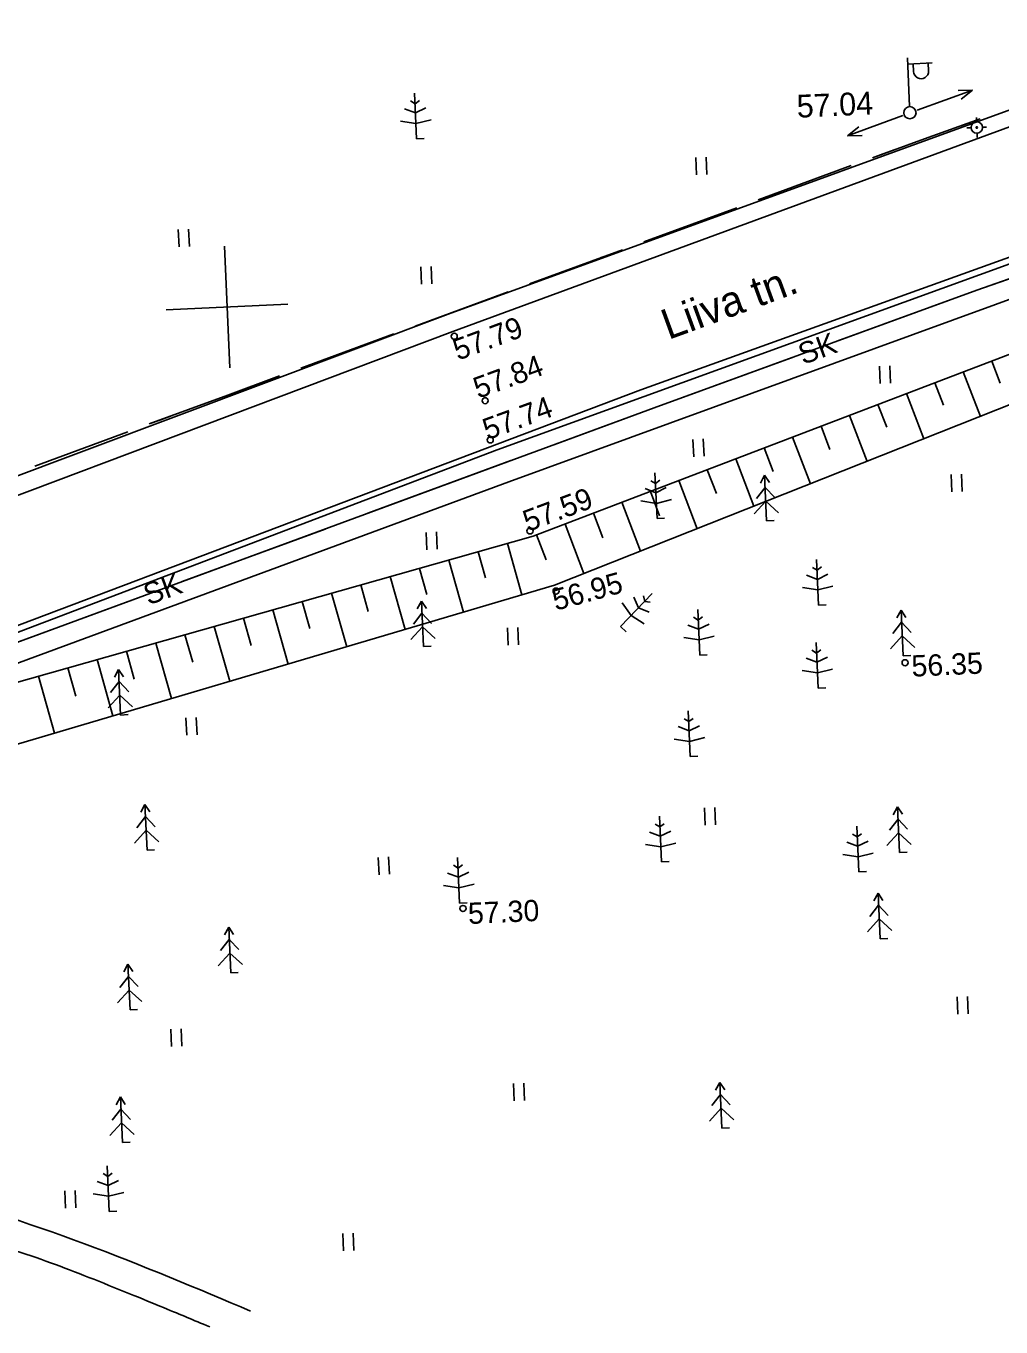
# Model space of a CAD drawing. Extents: x 641201 to 641534, y 6454747 to 6455194.
# Drawn here: x 641322.88 to 641354.89, y 6455074.86 to 6455117.57 of the extents above; entities that cross this region are included whole.
import ezdxf

# ---------------------------------------------------------------- set-up
doc = ezdxf.new("R2010")
doc.units = 0
for name, color, linetype in [('ALUSVORK', 7, 'Continuous'), ('ASFBET', 7, 'Continuous'), ('Default', 7, 'Continuous'), ('HALJASTUS', 7, 'Continuous'), ('KANAL', 7, 'Continuous'), ('KORGUSED', 7, 'Continuous'), ('KPKAABEL', 7, 'Continuous'), ('MAPGRID', 7, 'Continuous'), ('PINNAD', 7, 'Continuous'), ('POSTID', 7, 'Continuous'), ('PUUD', 7, 'Continuous'), ('VALLID', 7, 'Continuous'), ('VESI', 7, 'Continuous'), ('ZZYYTRASSID', 7, 'Continuous')]:
    doc.layers.add(name, color=color, linetype=linetype)

# ---------------------------------------------------------------- blocks, each defined once
blk = doc.blocks.new('LAT11')
at = {"layer": 'Default'}
for p, q in [((0, 25), (0, 225)), ((0, 200), (100, 200)), ((22.7, 167.9), (22.7, 200)), ((83.9, 167.9), (83.9, 200))]:
    blk.add_line(p, q, dxfattribs=at)
blk.add_circle((0, 0), 25, dxfattribs=at)
blk.add_arc((53.3, 167.9), 30.6, 180, 0, dxfattribs=at)
blk = doc.blocks.new('NOOLM')
at = {"layer": 'Default'}
for p, q in [((25, 0), (218.4, 0)), ((218.4, 0), (173.3, 15)), ((218.4, 0), (173.3, -14.8))]:
    blk.add_line(p, q, dxfattribs=at)
blk = doc.blocks.new('PM')
at = {"layer": 'Default'}
for p, q in [((0, 300), (0, 0)), ((0, 170), (-70, 200)), ((0, 230), (-30, 250)), ((30, 250), (0, 230)), ((70, 200), (0, 170)), ((-100, 120), (0, 100)), ((0, 100), (100, 120)), ((0, 0), (50, 0))]:
    blk.add_line(p, q, dxfattribs=at)
blk = doc.blocks.new('PK')
at = {"layer": 'Default'}
for p, q in [((0, 300), (-30, 250)), ((30, 250), (0, 300)), ((0, 300), (0, 0)), ((0, 220), (-60, 150)), ((60, 150), (0, 220)), ((0, 130), (-80, 50)), ((80, 50), (0, 130)), ((0, 0), (50, 0))]:
    blk.add_line(p, q, dxfattribs=at)
blk = doc.blocks.new('SPUNKT')
at = {"layer": 'Default'}
for p, q in [((-37.5, 0), (-65, 0)), ((0, 37.5), (0, 65)), ((37.5, 0), (65, 0)), ((0, -37.5), (0, -65))]:
    blk.add_line(p, q, dxfattribs=at)
for radius in [37.5, 5]:
    blk.add_circle((0, 0), radius, dxfattribs=at)
blk = doc.blocks.new('HEIN')
at = {"layer": 'Default'}
for p, q in [((-23.4, 38), (-23.4, -38.1)), ((22.1, 38), (22.1, -38.1))]:
    blk.add_line(p, q, dxfattribs=at)
blk = doc.blocks.new('CROSS01')
at = {"layer": 'Default'}
for p, q in [((0, 400), (0, -400)), ((-400, 0), (400, 0))]:
    blk.add_line(p, q, dxfattribs=at)
blk = doc.blocks.new('_U65')
at = {"layer": 'KANAL'}
for p, q in [((7237.3, 2313.5), (7701.5, 2453.4)), ((6771, 2166.8), (7237.3, 2313.5)), ((6161.7, 1975.1), (6628, 2121.8)), ((5826.7, 1868.5), (6161.7, 1975.1)), ((5207.3, 1671.5), (5683.8, 1823.1)), ((4587.9, 1474.4), (5064.4, 1626)), ((3968.5, 1277.3), (4445, 1428.9))]:
    blk.add_line(p, q, dxfattribs=at)
at = {"layer": 'ZZYYTRASSID'}
blk.add_lwpolyline([(0, 0), (3.2, 102.8), (2251.8, 731.1), (6161.7, 1975.1), (7237.3, 2313.5), (11421.1, 3574.6), (15570.3, 4813.9), (20624, 6390)], dxfattribs=at)
at = {"layer": 'KANAL'}
for rotation, p in [(17.4635, (6656.6, 2094.1)), (17.6498, (4473.7, 1401.3))]:
    blk.add_text('SK', height=70, rotation=rotation, dxfattribs=at).set_placement(p)

msp = doc.modelspace()

# ---------------------------------------------------------------- linework, layer by layer
at = {"layer": 'ASFBET'}
for points in [[(641336.741, 6455108.111), (641362.559, 6455117.498), (641383.949, 6455125.245), (641414.112, 6455136.243), (641434.409, 6455143.608), (641460.547, 6455153.966), (641483.353, 6455161.805)], [(641484.177, 6455160.649), (641461.419, 6455152.193), (641434.636, 6455142.701), (641414.525, 6455135.465), (641384.251, 6455124.639), (641362.606, 6455116.991), (641336.888, 6455107.541), (641313.23, 6455098.632), (641303.722, 6455095.496)], [(641314.85, 6455094.718), (641338.351, 6455103.651), (641363.832, 6455112.899), (641385.695, 6455120.579), (641416.295, 6455131.35), (641436.119, 6455138.627), (641463.073, 6455148.503), (641485.902, 6455156.213)], [(641486.192, 6455155.216), (641463.479, 6455147.538), (641436.434, 6455137.721), (641416.517, 6455130.787), (641386.078, 6455119.447), (641363.992, 6455111.809), (641338.734, 6455102.602), (641315.332, 6455093.972), (641305.228, 6455089.904)], [(641336.741, 6455108.111), (641313.004, 6455099.202), (641303.615, 6455095.95)]]:
    msp.add_lwpolyline(points, dxfattribs=at)
at = {"layer": 'KORGUSED'}
for centre in [(641336.941, 6455107.385), (641337.955, 6455105.267), (641338.12, 6455103.979), (641339.427, 6455100.992), (641340.285, 6455099.017), (641351.743, 6455096.664), (641337.226, 6455088.596)]:
    msp.add_circle(centre, 0.1, dxfattribs=at)
at = {"layer": 'KPKAABEL'}
for p, q in [((641352.376, 6455113.87), (641354.208, 6455114.518)), ((641353.854, 6455114.393), (641353.501, 6455114.268)), ((641354.208, 6455114.518), (641353.854, 6455114.393)), ((641350.674, 6455113.244), (641352.376, 6455113.87)), ((641350.674, 6455113.244), (641351.026, 6455113.373)), ((641351.026, 6455113.373), (641351.378, 6455113.503)), ((641346.921, 6455111.863), (641349.971, 6455112.985)), ((641343.167, 6455110.482), (641346.217, 6455111.604)), ((641339.414, 6455109.1), (641342.463, 6455110.223)), ((641342.463, 6455110.223), (641342.111, 6455110.093)), ((641342.111, 6455110.093), (641341.76, 6455109.964)), ((641339.765, 6455109.23), (641340.117, 6455109.359)), ((641335.66, 6455107.719), (641338.71, 6455108.842)), ((641339.414, 6455109.1), (641339.765, 6455109.23)), ((641331.906, 6455106.338), (641334.956, 6455107.46)), ((641329.501, 6455105.453), (641331.203, 6455106.079)), ((641330.851, 6455105.95), (641330.499, 6455105.82)), ((641331.203, 6455106.079), (641330.851, 6455105.95)), ((641326.922, 6455104.504), (641329.501, 6455105.453)), ((641326.922, 6455104.504), (641327.274, 6455104.633)), ((641327.274, 6455104.633), (641327.626, 6455104.763)), ((641323.168, 6455103.123), (641326.218, 6455104.245))]:
    msp.add_line(p, q, dxfattribs=at)
at = {"layer": 'PINNAD'}
for points in [[(641330.255, 6455075.375), (641326.797, 6455076.844), (641319.092, 6455080.064), (641310.743, 6455080.677), (641306.152, 6455081.013)], [(641328.918, 6455074.855), (641328.323, 6455075.107), (641327.728, 6455075.356), (641324.845, 6455076.538), (641322.556, 6455077.4), (641319.075, 6455078.367), (641317.902, 6455078.632), (641315.519, 6455079.071), (641314.311, 6455079.247), (641311.274, 6455079.612), (641309.429, 6455079.765), (641307.571, 6455079.905)]]:
    msp.add_open_spline(points, degree=3, dxfattribs=at)
at = {"layer": 'VALLID'}
for p, q in [((641354.587, 6455106.57), (641354.864, 6455105.845)), ((641352.719, 6455105.857), (641353.001, 6455105.119)), ((641353.653, 6455106.213), (641354.212, 6455104.751)), ((641351.785, 6455105.5), (641352.353, 6455104.014)), ((641350.851, 6455105.143), (641351.137, 6455104.394)), ((641349.917, 6455104.786), (641350.494, 6455103.276)), ((641348.983, 6455104.429), (641349.273, 6455103.669)), ((641347.115, 6455103.716), (641347.41, 6455102.943)), ((641348.049, 6455104.073), (641348.634, 6455102.539)), ((641346.18, 6455103.359), (641346.775, 6455101.802)), ((641345.246, 6455103.002), (641345.546, 6455102.218)), ((641344.312, 6455102.646), (641344.916, 6455101.064)), ((641343.378, 6455102.289), (641343.682, 6455101.492)), ((641341.51, 6455101.575), (641341.819, 6455100.767)), ((641342.444, 6455101.932), (641343.057, 6455100.327)), ((641340.576, 6455101.218), (641341.198, 6455099.59)), ((641339.642, 6455100.862), (641339.955, 6455100.041)), ((641337.721, 6455100.307), (641337.962, 6455099.457)), ((641338.683, 6455100.58), (641339.161, 6455098.89)), ((641336.759, 6455100.035), (641337.243, 6455098.323)), ((641334.835, 6455099.491), (641335.325, 6455097.756)), ((641335.797, 6455099.763), (641336.041, 6455098.901)), ((641333.872, 6455099.218), (641334.119, 6455098.345)), ((641331.948, 6455098.674), (641332.198, 6455097.79)), ((641332.91, 6455098.946), (641333.408, 6455097.189)), ((641330.986, 6455098.402), (641331.49, 6455096.622)), ((641329.062, 6455097.857), (641329.572, 6455096.055)), ((641330.024, 6455098.129), (641330.277, 6455097.234)), ((641327.138, 6455097.312), (641327.654, 6455095.488)), ((641328.1, 6455097.585), (641328.356, 6455096.678)), ((641326.175, 6455097.04), (641326.435, 6455096.122)), ((641324.251, 6455096.496), (641324.514, 6455095.566)), ((641325.213, 6455096.768), (641325.736, 6455094.921)), ((641323.289, 6455096.223), (641323.818, 6455094.354))]:
    msp.add_line(p, q, dxfattribs=at)
for points in [[(641315.332, 6455093.972), (641339.534, 6455100.821), (641364.384, 6455110.312), (641378.899, 6455115.435)], [(641318.413, 6455092.755), (641340.231, 6455099.206), (641364.878, 6455108.981), (641378.297, 6455113.82)]]:
    msp.add_lwpolyline(points, dxfattribs=at)
at = {"layer": 'VESI'}
msp.add_lwpolyline([(641279.883, 6455081.945), (641279.609, 6455085.193), (641308.401, 6455092.817), (641322.261, 6455097.751), (641343.071, 6455105.622), (641372.469, 6455116.21), (641399.036, 6455125.432), (641425.815, 6455134.991), (641448.261, 6455143.232), (641484.575, 6455155.977), (641498.077, 6455161.507)], dxfattribs=at)

# ---------------------------------------------------------------- block references
at = {"layer": 'ALUSVORK', "xscale": 0.004999499296628424, "yscale": 0.004999499296628424, "rotation": 2.564044299897446}
msp.add_blockref('SPUNKT', (641354.095, 6455114.237), dxfattribs=at)
at = {"layer": 'HALJASTUS', "xscale": 0.0074992489449426354, "yscale": 0.007499248944942637, "rotation": 2.5640442998974464}
for p in [(641345.056, 6455112.971), (641328.067, 6455110.609), (641336.031, 6455109.385), (641351.089, 6455106.124), (641344.963, 6455103.72), (641353.44, 6455102.568), (641336.202, 6455100.666), (641338.875, 6455097.53), (641328.319, 6455094.578), (641345.342, 6455091.622), (641334.632, 6455089.998), (641353.636, 6455085.414), (641327.823, 6455084.354), (641339.068, 6455082.569), (641324.339, 6455079.049), (641333.467, 6455077.646)]:
    msp.add_blockref('HEIN', p, dxfattribs=at)
at = {"layer": 'KANAL', "xscale": 0.009998998593256848, "yscale": 0.009998998593256848, "rotation": 2.564044299897446}
msp.add_blockref('_U65', (641282.837, 6455082.546), dxfattribs=at)
at = {"layer": 'MAPGRID', "xscale": 0.004999499296628424, "yscale": 0.004999499296628424, "rotation": 2.564044299897446}
msp.add_blockref('CROSS01', (641329.483, 6455108.344), dxfattribs=at)
at = {"layer": 'POSTID'}
for name, xscale, yscale, rotation in [('LAT11', 0.007999198874605479, 0.00799919887460548, 2.564044299897446), ('NOOLM', 0.009998998593256848, 0.009998998593256848, 19.7629745648954), ('NOOLM', 0.00999899859325685, 0.00999899859325685, -159.62028800320587)]:
    msp.add_blockref(name, (641351.9, 6455114.723), dxfattribs=dict(at, xscale=xscale, yscale=yscale, rotation=rotation))
at = {"layer": 'PUUD', "xscale": 0.004999499296628424, "yscale": 0.004999499296628424}
for name, p, rotation in [('PM', (641335.706, 6455113.869), 2.564044299897446), ('PM', (641343.597, 6455101.398), 2.564044299897446), ('PK', (641347.196, 6455101.323), 2.564044299897446), ('PM', (641348.902, 6455098.553), 2.564044299897446), ('PM', (641342.4, 6455097.85), -43.80413382488563), ('PK', (641335.93, 6455097.192), 2.564044299897446), ('PM', (641344.999, 6455096.917), 2.564044299897446), ('PK', (641351.677, 6455096.893), 2.564044299897446), ('PM', (641348.885, 6455095.832), 2.564044299897446), ('PK', (641325.987, 6455094.948), 2.564044299897446), ('PM', (641344.689, 6455093.583), 2.564044299897446), ('PK', (641326.854, 6455090.513), 2.564044299897446), ('PK', (641351.558, 6455090.434), 2.564044299897446), ('PM', (641343.743, 6455090.123), 2.564044299897446), ('PM', (641350.22, 6455089.795), 2.564044299897446), ('PM', (641337.116, 6455088.772), 2.564044299897446), ('PK', (641350.92, 6455087.602), 2.564044299897446), ('PK', (641329.601, 6455086.484), 2.564044299897446), ('PK', (641326.295, 6455085.269), 2.564044299897446), ('PK', (641345.728, 6455081.386), 2.564044299897446), ('PK', (641326.047, 6455080.91), 2.564044299897446), ('PM', (641325.615, 6455078.65), 2.564044299897446)]:
    msp.add_blockref(name, p, dxfattribs=dict(at, rotation=rotation))

# ---------------------------------------------------------------- texts
at = {"layer": 'ASFBET'}
msp.add_text('Liiva tn.', height=0.9999, rotation=20.0608, dxfattribs=at).set_placement((641343.972, 6455107.26))
at = {"layer": 'KORGUSED'}
for s, height, rotation, p in [('57.04', 0.7499, 2.564, (641348.2, 6455114.557)), (' 57.79', 0.6999, 20.2664, (641336.816, 6455106.49)), (' 57.84', 0.6999, 20.1955, (641337.484, 6455105.236)), (' 57.74', 0.6999, 20.0508, (641337.788, 6455103.882)), (' 57.59', 0.6999, 20.4837, (641339.115, 6455100.867)), (' 56.95', 0.6999, 15.2791, (641340.017, 6455098.298)), (' 56.35', 0.6999, 2.564, (641351.708, 6455096.194)), (' 57.30', 0.6999, 2.564, (641337.147, 6455088.072))]:
    msp.add_text(s, height=height, rotation=rotation, dxfattribs=at).set_placement(p)

doc.saveas('drawing.dxf')
